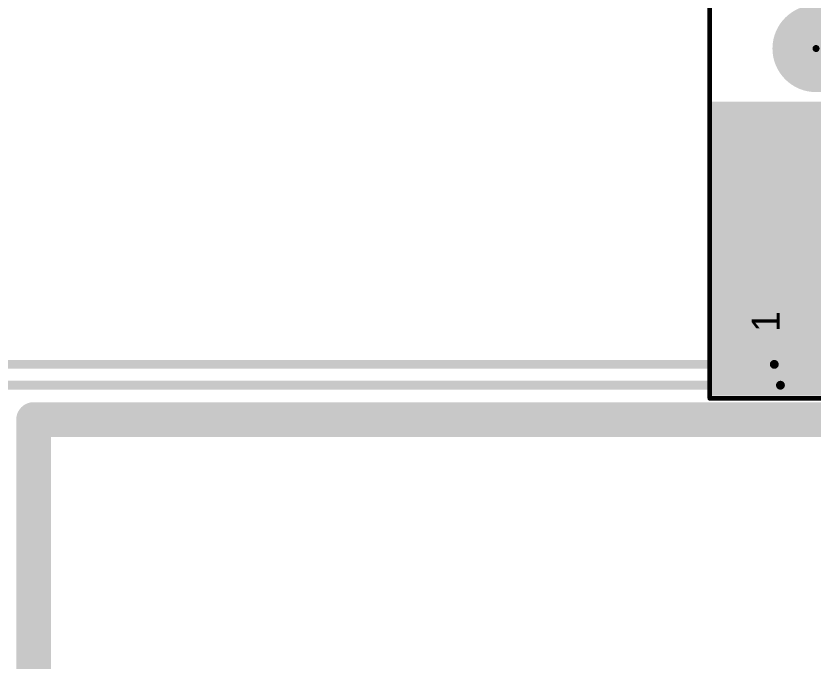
# Model space of a CAD drawing. Header units: millimetres. Extents: x -1.62 to 7.16, y -0.1 to 4.29.
# Drawn here: x 0.417 to 1.316, y 1.295 to 2.024 of the extents above; entities that cross this region are included whole.
import ezdxf

# ---------------------------------------------------------------- set-up
doc = ezdxf.new("R2010")
doc.units = ezdxf.units.MM
doc.header["$MEASUREMENT"] = 0
for name, color, linetype in [('BottomLayer', 5, 'Continuous'), ('BottomSolder', 6, 'Continuous'), ('Mechanical2', 216, 'Continuous'), ('MultiLayer', 9, 'Continuous'), ('PadHoleLayer', 156, 'Continuous'), ('TopLayer', 1, 'Continuous'), ('TopOverlay', 2, 'Continuous'), ('TopSolder', 216, 'Continuous')]:
    doc.layers.add(name, color=color, linetype=linetype)

# ---------------------------------------------------------------- blocks, each defined once
blk = doc.blocks.new('178_6165_0002_157')
at = {"layer": 'BottomLayer'}
blk.add_hatch(color=5, dxfattribs=at).paths.add_polyline_path([(-0.29528, 0.09252), (-0.20866, 0.09252), (-0.20866, 0.00591), (-0.29528, 0.00591)])
h = blk.add_hatch(color=5, dxfattribs=at)
edge = h.paths.add_edge_path()
edge.add_arc((-0.11417, 0.04922), 0.04331, 0, 360)
at = {"layer": 'BottomSolder'}
blk.add_hatch(color=6, dxfattribs=at).paths.add_polyline_path([(-0.29728, 0.09452), (-0.20666, 0.09452), (-0.20666, 0.00391), (-0.29728, 0.00391)])
h = blk.add_hatch(color=6, dxfattribs=at)
edge = h.paths.add_edge_path()
edge.add_arc((-0.11417, 0.04922), 0.04531, 0, 360)
h = blk.add_hatch(color=6, dxfattribs=at)
edge = h.paths.add_edge_path()
edge.add_arc((0, 0.00001), 0.004, 0, 360)
at = {"layer": 'MultiLayer'}
blk.add_hatch(color=9, dxfattribs=at).paths.add_polyline_path([(-0.29528, 0.09252), (-0.20866, 0.09252), (-0.20866, 0.00591), (-0.29528, 0.00591)])
h = blk.add_hatch(color=9, dxfattribs=at)
edge = h.paths.add_edge_path()
edge.add_arc((-0.11417, 0.04922), 0.04331, 0, 360)
at = {"layer": 'PadHoleLayer'}
h = blk.add_hatch(color=156, dxfattribs=at)
edge = h.paths.add_edge_path()
edge.add_arc((-0.25197, 0.04922), 0.02953, 0, 360)
h = blk.add_hatch(color=156, dxfattribs=at)
edge = h.paths.add_edge_path()
edge.add_arc((-0.11417, 0.04922), 0.02953, 0, 360)
h = blk.add_hatch(color=156, dxfattribs=at)
edge = h.paths.add_edge_path()
edge.add_arc((0, 0.00001), 0.04921, 0, 360)
at = {"layer": 'TopLayer'}
blk.add_hatch(color=1, dxfattribs=at).paths.add_polyline_path([(-0.29528, 0.09252), (-0.20866, 0.09252), (-0.20866, 0.00591), (-0.29528, 0.00591)])
h = blk.add_hatch(color=1, dxfattribs=at)
edge = h.paths.add_edge_path()
edge.add_arc((-0.11417, 0.04922), 0.04331, 0, 360)
at = {"layer": 'TopSolder'}
blk.add_hatch(color=216, dxfattribs=at).paths.add_polyline_path([(-0.29728, 0.09452), (-0.20666, 0.09452), (-0.20666, 0.00391), (-0.29728, 0.00391)])
h = blk.add_hatch(color=216, dxfattribs=at)
edge = h.paths.add_edge_path()
edge.add_arc((-0.11417, 0.04922), 0.04531, 0, 360)
h = blk.add_hatch(color=216, dxfattribs=at)
edge = h.paths.add_edge_path()
edge.add_arc((0, 0.00001), 0.004, 0, 360)
at = {"layer": 'TopOverlay', "const_width": 0.005}
for points in [[(-0.395, 0.12001), (0.395, 0.12001)], [(-0.395, 0.12001), (-0.395, -0.12)]]:
    blk.add_lwpolyline(points, dxfattribs=at)
at = {"layer": 'TopOverlay', "const_width": 0.0025}
blk.add_lwpolyline([(-0.39625, 0.12001, 1), (-0.39375, 0.12001, 1)], format="xyb", close=True, dxfattribs=at)
blk.add_lwpolyline([(-0.39625, 0.12001, 1), (-0.39375, 0.12001, 1)], format="xyb", close=True, dxfattribs=at)
at = {"layer": 'TopOverlay'}
blk.add_text('1', height=0.0315, dxfattribs=at).set_placement((-0.32, 0.041))

msp = doc.modelspace()

# ---------------------------------------------------------------- hatches: boundary and pattern name
at = {"layer": 'TopLayer'}
msp.add_hatch(color=1, dxfattribs=at).paths.add_polyline_path([(1.19979, 1.59519), (2.002, 1.59519), (2.002, 1.927), (1.19979, 1.927)])

# ---------------------------------------------------------------- linework, layer by layer
at = {"layer": 'BottomLayer', "const_width": 0.01}
for points in [[(0.13819, 1.63037), (1.27266, 1.63037)], [(0.12411, 1.6068), (1.27959, 1.6068)]]:
    msp.add_lwpolyline(points, dxfattribs=at)
at = {"layer": 'BottomLayer', "const_width": 0.005}
for points in [[(1.27016, 1.63037, 1), (1.27516, 1.63037, 1)], [(1.27709, 1.6068, 1), (1.28209, 1.6068, 1)]]:
    msp.add_lwpolyline(points, format="xyb", close=True, dxfattribs=at)
at = {"layer": 'Mechanical2', "const_width": 0.03937}
for points in [[(0.437, 1.568), (5.209, 1.568)], [(0.437, 1.568), (0.437, -0.05502)]]:
    msp.add_lwpolyline(points, dxfattribs=at)
at = {"layer": 'Mechanical2', "const_width": 0.01969}
msp.add_lwpolyline([(0.42716, 1.568, 1), (0.44684, 1.568, 1)], format="xyb", close=True, dxfattribs=at)
msp.add_lwpolyline([(0.42716, 1.568, 1), (0.44684, 1.568, 1)], format="xyb", close=True, dxfattribs=at)

# ---------------------------------------------------------------- block references
at = {"rotation": 90}
msp.add_blockref('178_6165_0002_157', (1.3198, 1.98697), dxfattribs=at)

doc.saveas('drawing.dxf')
